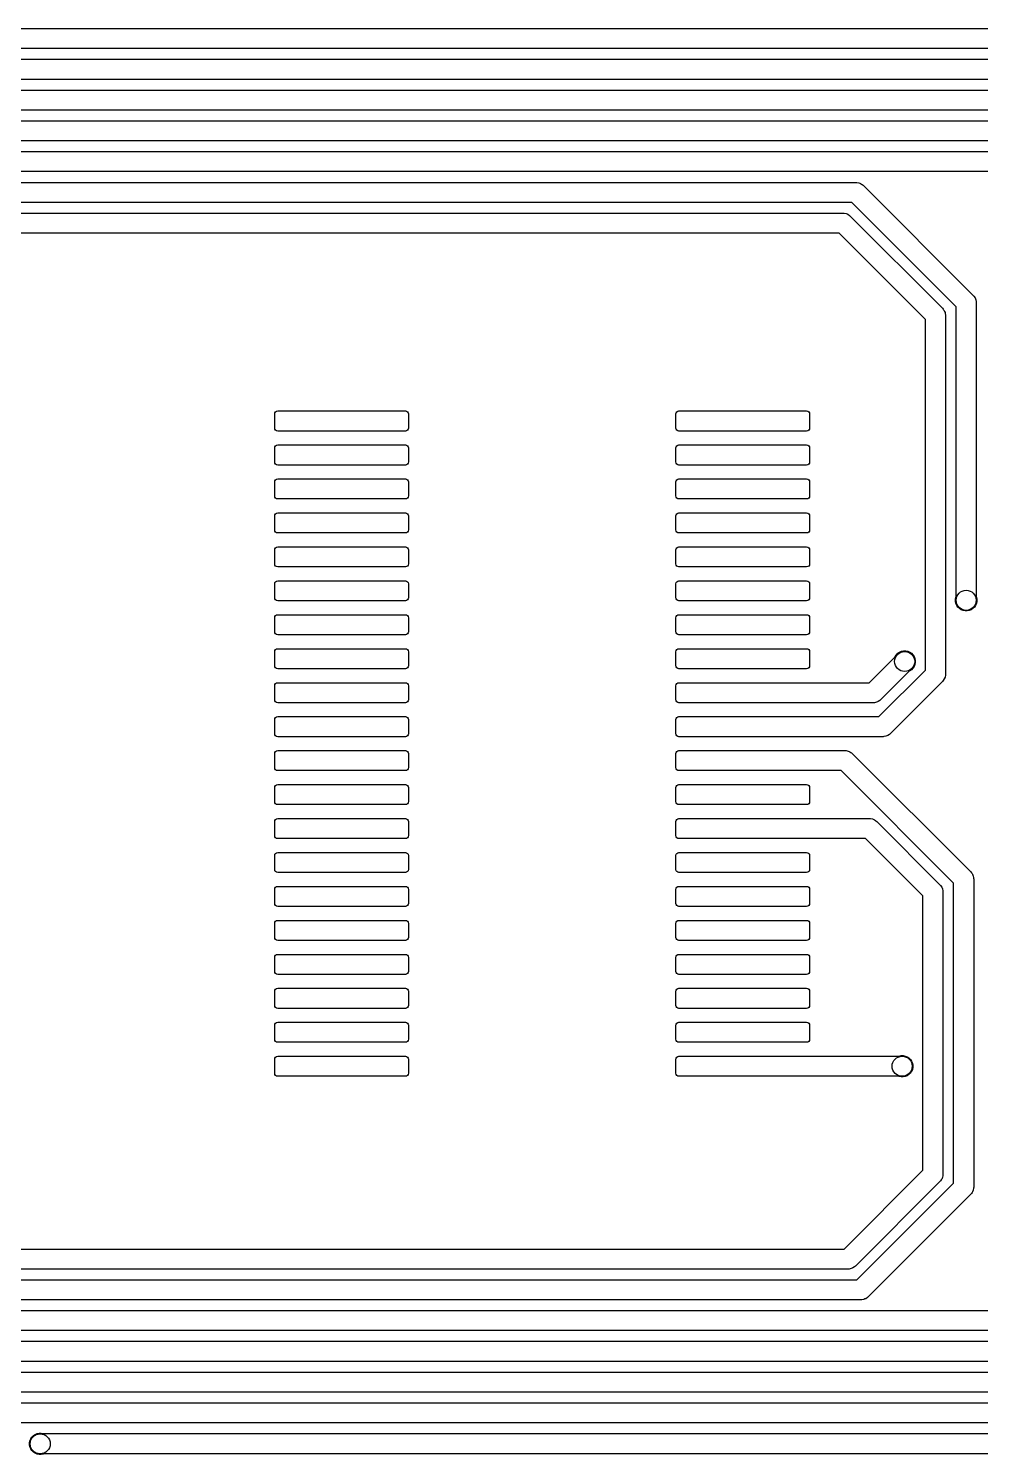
# Model space of a CAD drawing. Extents: x 40 to 257, y -149 to -40.
# Drawn here: x 126.2 to 197.4, y -146.6 to -39.9 of the extents above; entities that cross this region are included whole.
import ezdxf

# ---------------------------------------------------------------- set-up
doc = ezdxf.new("R2010")
doc.units = 0
doc.layers.add('BLACK', color=7, linetype='CONTINUOUS')

msp = doc.modelspace()

# ---------------------------------------------------------------- linework, layer by layer
at = {"layer": 'BLACK', "linetype": 'CONTINUOUS'}
for p, q in [((57.589296, -39.934), (218.410226, -39.934)), ((218.410226, -41.434), (57.899956, -41.434)), ((58.542402, -42.235), (218.195226, -42.235)), ((218.195226, -43.735), (58.853062, -43.735)), ((122.77, -44.536), (218.580226, -44.536)), ((60.448611, -46.837), (218.540226, -46.837)), ((218.580226, -46.036), (122.77, -46.036)), ((218.540226, -48.337), (60.759271, -48.337)), ((61.401716, -49.138), (218.708226, -49.138)), ((218.708226, -50.638), (61.712376, -50.638)), ((62.354821, -51.439), (188.10518, -51.439)), ((188.10518, -51.439), (188.178693, -51.442611)), ((188.178693, -51.442611), (188.322893, -51.471294)), ((188.322893, -51.471294), (188.402463, -51.504253)), ((188.402463, -51.504253), (188.458728, -51.527559)), ((188.458728, -51.527559), (188.523131, -51.570592)), ((188.523131, -51.570592), (188.580975, -51.609242)), ((188.580975, -51.609242), (188.63551, -51.65867)), ((188.63551, -51.65867), (196.88133, -59.904491)), ((187.79452, -52.939), (62.665481, -52.939)), ((195.601, -60.74548), (187.79452, -52.939)), ((63.307926, -53.74), (187.152074, -53.74)), ((187.152074, -53.74), (187.225587, -53.743611)), ((187.225587, -53.743611), (187.369787, -53.772294)), ((187.369787, -53.772294), (187.449357, -53.805253)), ((187.449357, -53.805253), (187.505622, -53.828559)), ((187.505622, -53.828559), (187.627869, -53.910242)), ((187.627869, -53.910242), (187.682404, -53.95967)), ((187.682404, -53.95967), (194.58033, -60.857596)), ((186.841414, -55.24), (63.618586, -55.24)), ((193.3, -61.698586), (186.841414, -55.24)), ((195.601, -82.427811), (195.601, -60.74548)), ((196.88133, -59.904491), (196.930758, -59.959026)), ((196.930758, -59.959026), (197.012441, -60.081273)), ((197.012441, -60.081273), (197.068705, -60.217107)), ((197.068705, -60.217107), (197.097389, -60.361308)), ((197.097389, -60.361308), (197.101, -60.434821)), ((197.101, -60.434821), (197.101, -82.43264)), ((193.3, -87.91934), (193.3, -61.698586)), ((194.58033, -60.857596), (194.629759, -60.912131)), ((194.629759, -60.912131), (194.665185, -60.965151)), ((194.665185, -60.965151), (194.711441, -61.034378)), ((194.711441, -61.034378), (194.734746, -61.090643)), ((194.734746, -61.090643), (194.767706, -61.170213)), ((194.767706, -61.170213), (194.789355, -61.279051)), ((194.789355, -61.279051), (194.796389, -61.314413)), ((194.796389, -61.314413), (194.8, -61.387926)), ((194.8, -61.387926), (194.8, -88.23)), ((144.64, -68.765), (144.657127, -68.678896)), ((144.64, -69.815), (144.64, -68.765)), ((144.657127, -68.678896), (144.705901, -68.605901)), ((144.705901, -68.605901), (144.778896, -68.557127)), ((144.778896, -68.557127), (144.865, -68.54)), ((144.865, -68.54), (154.415, -68.54)), ((154.415, -68.54), (154.501104, -68.557127)), ((154.501104, -68.557127), (154.574099, -68.605901)), ((154.574099, -68.605901), (154.622873, -68.678896)), ((154.622873, -68.678896), (154.64, -68.765)), ((154.64, -68.765), (154.64, -69.815)), ((174.64, -68.765), (174.657127, -68.678896)), ((174.64, -69.815), (174.64, -68.765)), ((174.657127, -68.678896), (174.705901, -68.605901)), ((174.705901, -68.605901), (174.778896, -68.557127)), ((174.778896, -68.557127), (174.865, -68.54)), ((174.865, -68.54), (184.415, -68.54)), ((184.415, -68.54), (184.501104, -68.557127)), ((184.501104, -68.557127), (184.574099, -68.605901)), ((184.574099, -68.605901), (184.622873, -68.678896)), ((184.622873, -68.678896), (184.64, -68.765)), ((184.64, -68.765), (184.64, -69.815)), ((144.657127, -69.901104), (144.64, -69.815)), ((144.705901, -69.974099), (144.657127, -69.901104)), ((144.778896, -70.022873), (144.705901, -69.974099)), ((144.865, -70.04), (144.778896, -70.022873)), ((154.415, -70.04), (144.865, -70.04)), ((154.501104, -70.022873), (154.415, -70.04)), ((154.574099, -69.974099), (154.501104, -70.022873)), ((154.622873, -69.901104), (154.574099, -69.974099)), ((154.64, -69.815), (154.622873, -69.901104)), ((174.657127, -69.901104), (174.64, -69.815)), ((174.705901, -69.974099), (174.657127, -69.901104)), ((174.778896, -70.022873), (174.705901, -69.974099)), ((174.865, -70.04), (174.778896, -70.022873)), ((184.415, -70.04), (174.865, -70.04)), ((184.501104, -70.022873), (184.415, -70.04)), ((184.574099, -69.974099), (184.501104, -70.022873)), ((184.622873, -69.901104), (184.574099, -69.974099)), ((184.64, -69.815), (184.622873, -69.901104)), ((144.64, -71.305), (144.657127, -71.218896)), ((144.64, -72.355), (144.64, -71.305)), ((144.657127, -71.218896), (144.705901, -71.145901)), ((144.705901, -71.145901), (144.778896, -71.097127)), ((144.778896, -71.097127), (144.865, -71.08)), ((144.865, -71.08), (154.415, -71.08)), ((154.415, -71.08), (154.501104, -71.097127)), ((154.501104, -71.097127), (154.574099, -71.145901)), ((154.574099, -71.145901), (154.622873, -71.218896)), ((154.622873, -71.218896), (154.64, -71.305)), ((154.64, -71.305), (154.64, -72.355)), ((174.64, -71.305), (174.657127, -71.218896)), ((174.64, -72.355), (174.64, -71.305)), ((174.657127, -71.218896), (174.705901, -71.145901)), ((174.705901, -71.145901), (174.778896, -71.097127)), ((174.778896, -71.097127), (174.865, -71.08)), ((174.865, -71.08), (184.415, -71.08)), ((184.415, -71.08), (184.501104, -71.097127)), ((184.501104, -71.097127), (184.574099, -71.145901)), ((184.574099, -71.145901), (184.622873, -71.218896)), ((184.622873, -71.218896), (184.64, -71.305)), ((184.64, -71.305), (184.64, -72.355)), ((144.657127, -72.441104), (144.64, -72.355)), ((144.705901, -72.514099), (144.657127, -72.441104)), ((144.778896, -72.562873), (144.705901, -72.514099)), ((154.574099, -72.514099), (154.501104, -72.562873)), ((154.622873, -72.441104), (154.574099, -72.514099)), ((154.64, -72.355), (154.622873, -72.441104)), ((174.657127, -72.441104), (174.64, -72.355)), ((174.705901, -72.514099), (174.657127, -72.441104)), ((174.778896, -72.562873), (174.705901, -72.514099)), ((184.574099, -72.514099), (184.501104, -72.562873)), ((184.622873, -72.441104), (184.574099, -72.514099)), ((184.64, -72.355), (184.622873, -72.441104)), ((144.865, -72.58), (144.778896, -72.562873)), ((154.415, -72.58), (144.865, -72.58)), ((154.501104, -72.562873), (154.415, -72.58)), ((174.865, -72.58), (174.778896, -72.562873)), ((184.415, -72.58), (174.865, -72.58)), ((184.501104, -72.562873), (184.415, -72.58)), ((144.64, -73.845), (144.657127, -73.758896)), ((144.64, -74.895), (144.64, -73.845)), ((144.657127, -73.758896), (144.705901, -73.685901)), ((144.705901, -73.685901), (144.778896, -73.637127)), ((144.778896, -73.637127), (144.865, -73.62)), ((144.865, -73.62), (154.415, -73.62)), ((154.415, -73.62), (154.501104, -73.637127)), ((154.501104, -73.637127), (154.574099, -73.685901)), ((154.574099, -73.685901), (154.622873, -73.758896)), ((154.622873, -73.758896), (154.64, -73.845)), ((154.64, -73.845), (154.64, -74.895)), ((174.64, -73.845), (174.657127, -73.758896)), ((174.64, -74.895), (174.64, -73.845)), ((174.657127, -73.758896), (174.705901, -73.685901)), ((174.705901, -73.685901), (174.778896, -73.637127)), ((174.778896, -73.637127), (174.865, -73.62)), ((174.865, -73.62), (184.415, -73.62)), ((184.415, -73.62), (184.501104, -73.637127)), ((184.501104, -73.637127), (184.574099, -73.685901)), ((184.574099, -73.685901), (184.622873, -73.758896)), ((184.622873, -73.758896), (184.64, -73.845)), ((184.64, -73.845), (184.64, -74.895)), ((144.657127, -74.981104), (144.64, -74.895)), ((144.705901, -75.054099), (144.657127, -74.981104)), ((144.778896, -75.102873), (144.705901, -75.054099)), ((144.865, -75.12), (144.778896, -75.102873)), ((154.415, -75.12), (144.865, -75.12)), ((154.501104, -75.102873), (154.415, -75.12)), ((154.574099, -75.054099), (154.501104, -75.102873)), ((154.622873, -74.981104), (154.574099, -75.054099)), ((154.64, -74.895), (154.622873, -74.981104)), ((174.657127, -74.981104), (174.64, -74.895)), ((174.705901, -75.054099), (174.657127, -74.981104)), ((174.778896, -75.102873), (174.705901, -75.054099)), ((174.865, -75.12), (174.778896, -75.102873)), ((184.415, -75.12), (174.865, -75.12)), ((184.501104, -75.102873), (184.415, -75.12)), ((184.574099, -75.054099), (184.501104, -75.102873)), ((184.622873, -74.981104), (184.574099, -75.054099)), ((184.64, -74.895), (184.622873, -74.981104)), ((144.64, -76.385), (144.657127, -76.298896)), ((144.64, -77.435), (144.64, -76.385)), ((144.657127, -76.298896), (144.705901, -76.225901)), ((144.705901, -76.225901), (144.778896, -76.177127)), ((144.778896, -76.177127), (144.865, -76.16)), ((144.865, -76.16), (154.415, -76.16)), ((154.415, -76.16), (154.501104, -76.177127)), ((154.501104, -76.177127), (154.574099, -76.225901)), ((154.574099, -76.225901), (154.622873, -76.298896)), ((154.622873, -76.298896), (154.64, -76.385)), ((154.64, -76.385), (154.64, -77.435)), ((174.64, -76.385), (174.657127, -76.298896)), ((174.64, -77.435), (174.64, -76.385)), ((174.657127, -76.298896), (174.705901, -76.225901)), ((174.705901, -76.225901), (174.778896, -76.177127)), ((174.778896, -76.177127), (174.865, -76.16)), ((174.865, -76.16), (184.415, -76.16)), ((184.415, -76.16), (184.501104, -76.177127)), ((184.501104, -76.177127), (184.574099, -76.225901)), ((184.574099, -76.225901), (184.622873, -76.298896)), ((184.622873, -76.298896), (184.64, -76.385)), ((184.64, -76.385), (184.64, -77.435)), ((144.657127, -77.521104), (144.64, -77.435)), ((144.705901, -77.594099), (144.657127, -77.521104)), ((144.778896, -77.642873), (144.705901, -77.594099)), ((144.865, -77.66), (144.778896, -77.642873)), ((154.415, -77.66), (144.865, -77.66)), ((154.501104, -77.642873), (154.415, -77.66)), ((154.574099, -77.594099), (154.501104, -77.642873)), ((154.622873, -77.521104), (154.574099, -77.594099)), ((154.64, -77.435), (154.622873, -77.521104)), ((174.657127, -77.521104), (174.64, -77.435)), ((174.705901, -77.594099), (174.657127, -77.521104)), ((174.778896, -77.642873), (174.705901, -77.594099)), ((174.865, -77.66), (174.778896, -77.642873)), ((184.415, -77.66), (174.865, -77.66)), ((184.501104, -77.642873), (184.415, -77.66)), ((184.574099, -77.594099), (184.501104, -77.642873)), ((184.622873, -77.521104), (184.574099, -77.594099)), ((184.64, -77.435), (184.622873, -77.521104)), ((144.64, -78.925), (144.657127, -78.838896)), ((144.657127, -78.838896), (144.705901, -78.765901)), ((144.705901, -78.765901), (144.778896, -78.717127)), ((144.778896, -78.717127), (144.865, -78.7)), ((144.865, -78.7), (154.415, -78.7)), ((154.415, -78.7), (154.501104, -78.717127)), ((154.501104, -78.717127), (154.574099, -78.765901)), ((154.574099, -78.765901), (154.622873, -78.838896)), ((154.622873, -78.838896), (154.64, -78.925)), ((174.64, -78.925), (174.657127, -78.838896)), ((174.657127, -78.838896), (174.705901, -78.765901)), ((174.705901, -78.765901), (174.778896, -78.717127)), ((174.778896, -78.717127), (174.865, -78.7)), ((174.865, -78.7), (184.415, -78.7)), ((184.415, -78.7), (184.501104, -78.717127)), ((184.501104, -78.717127), (184.574099, -78.765901)), ((184.574099, -78.765901), (184.622873, -78.838896)), ((184.622873, -78.838896), (184.64, -78.925)), ((144.64, -79.975), (144.64, -78.925)), ((144.657127, -80.061104), (144.64, -79.975)), ((154.64, -79.975), (154.622873, -80.061104)), ((154.64, -78.925), (154.64, -79.975)), ((174.64, -79.975), (174.64, -78.925)), ((174.657127, -80.061104), (174.64, -79.975)), ((184.64, -79.975), (184.622873, -80.061104)), ((184.64, -78.925), (184.64, -79.975)), ((144.705901, -80.134099), (144.657127, -80.061104)), ((144.778896, -80.182873), (144.705901, -80.134099)), ((144.865, -80.2), (144.778896, -80.182873)), ((154.415, -80.2), (144.865, -80.2)), ((154.501104, -80.182873), (154.415, -80.2)), ((154.574099, -80.134099), (154.501104, -80.182873)), ((154.622873, -80.061104), (154.574099, -80.134099)), ((174.705901, -80.134099), (174.657127, -80.061104)), ((174.778896, -80.182873), (174.705901, -80.134099)), ((174.865, -80.2), (174.778896, -80.182873)), ((184.415, -80.2), (174.865, -80.2)), ((184.501104, -80.182873), (184.415, -80.2)), ((184.574099, -80.134099), (184.501104, -80.182873)), ((184.622873, -80.061104), (184.574099, -80.134099)), ((144.64, -81.465), (144.657127, -81.378896)), ((144.64, -82.515), (144.64, -81.465)), ((144.657127, -81.378896), (144.705901, -81.305901)), ((144.705901, -81.305901), (144.778896, -81.257127)), ((144.778896, -81.257127), (144.865, -81.24)), ((144.865, -81.24), (154.415, -81.24)), ((154.415, -81.24), (154.501104, -81.257127)), ((154.501104, -81.257127), (154.574099, -81.305901)), ((154.574099, -81.305901), (154.622873, -81.378896)), ((154.622873, -81.378896), (154.64, -81.465)), ((154.64, -81.465), (154.64, -82.515)), ((174.64, -81.465), (174.657127, -81.378896)), ((174.64, -82.515), (174.64, -81.465)), ((174.657127, -81.378896), (174.705901, -81.305901)), ((174.705901, -81.305901), (174.778896, -81.257127)), ((174.778896, -81.257127), (174.865, -81.24)), ((174.865, -81.24), (184.415, -81.24)), ((184.415, -81.24), (184.501104, -81.257127)), ((184.501104, -81.257127), (184.574099, -81.305901)), ((184.574099, -81.305901), (184.622873, -81.378896)), ((184.622873, -81.378896), (184.64, -81.465)), ((184.64, -81.465), (184.64, -82.515)), ((144.657127, -82.601104), (144.64, -82.515)), ((144.705901, -82.674099), (144.657127, -82.601104)), ((144.778896, -82.722873), (144.705901, -82.674099)), ((144.865, -82.74), (144.778896, -82.722873)), ((154.415, -82.74), (144.865, -82.74)), ((154.501104, -82.722873), (154.415, -82.74)), ((154.574099, -82.674099), (154.501104, -82.722873)), ((154.622873, -82.601104), (154.574099, -82.674099)), ((154.64, -82.515), (154.622873, -82.601104)), ((174.657127, -82.601104), (174.64, -82.515)), ((174.705901, -82.674099), (174.657127, -82.601104)), ((174.778896, -82.722873), (174.705901, -82.674099)), ((174.865, -82.74), (174.778896, -82.722873)), ((184.415, -82.74), (174.865, -82.74)), ((184.501104, -82.722873), (184.415, -82.74)), ((184.574099, -82.674099), (184.501104, -82.722873)), ((184.622873, -82.601104), (184.574099, -82.674099)), ((184.64, -82.515), (184.622873, -82.601104)), ((195.553852, -82.621586), (195.584448, -82.467772)), ((195.553852, -82.778414), (195.553852, -82.621586)), ((195.584448, -82.932228), (195.553852, -82.778414)), ((195.584448, -82.467772), (195.601, -82.427811)), ((195.644463, -83.077117), (195.584448, -82.932228)), ((195.731592, -83.207515), (195.644463, -83.077117)), ((197.055537, -83.077117), (196.968408, -83.207515)), ((197.115552, -82.932228), (197.055537, -83.077117)), ((197.101, -82.43264), (197.115552, -82.467772)), ((197.115552, -82.467772), (197.146148, -82.621586)), ((197.146148, -82.778414), (197.115552, -82.932228)), ((197.146148, -82.621586), (197.146148, -82.778414)), ((144.64, -84.005), (144.657127, -83.918896)), ((144.64, -85.055), (144.64, -84.005)), ((144.657127, -83.918896), (144.705901, -83.845901)), ((144.705901, -83.845901), (144.778896, -83.797127)), ((144.778896, -83.797127), (144.865, -83.78)), ((144.865, -83.78), (154.415, -83.78)), ((154.415, -83.78), (154.501104, -83.797127)), ((154.501104, -83.797127), (154.574099, -83.845901)), ((154.574099, -83.845901), (154.622873, -83.918896)), ((154.622873, -83.918896), (154.64, -84.005)), ((154.64, -84.005), (154.64, -85.055)), ((174.64, -84.005), (174.657127, -83.918896)), ((174.64, -85.055), (174.64, -84.005)), ((174.657127, -83.918896), (174.705901, -83.845901)), ((174.705901, -83.845901), (174.778896, -83.797127)), ((174.778896, -83.797127), (174.865, -83.78)), ((174.865, -83.78), (184.415, -83.78)), ((184.415, -83.78), (184.501104, -83.797127)), ((184.501104, -83.797127), (184.574099, -83.845901)), ((184.574099, -83.845901), (184.622873, -83.918896)), ((184.622873, -83.918896), (184.64, -84.005)), ((184.64, -84.005), (184.64, -85.055)), ((195.842485, -83.318408), (195.731592, -83.207515)), ((195.972883, -83.405537), (195.842485, -83.318408)), ((196.117772, -83.465552), (195.972883, -83.405537)), ((196.271586, -83.496148), (196.117772, -83.465552)), ((196.428414, -83.496148), (196.271586, -83.496148)), ((196.582228, -83.465552), (196.428414, -83.496148)), ((196.727117, -83.405537), (196.582228, -83.465552)), ((196.857515, -83.318408), (196.727117, -83.405537)), ((196.968408, -83.207515), (196.857515, -83.318408)), ((144.657127, -85.141104), (144.64, -85.055)), ((144.705901, -85.214099), (144.657127, -85.141104)), ((144.778896, -85.262873), (144.705901, -85.214099)), ((144.865, -85.28), (144.778896, -85.262873)), ((154.415, -85.28), (144.865, -85.28)), ((154.501104, -85.262873), (154.415, -85.28)), ((154.574099, -85.214099), (154.501104, -85.262873)), ((154.622873, -85.141104), (154.574099, -85.214099)), ((154.64, -85.055), (154.622873, -85.141104)), ((174.657127, -85.141104), (174.64, -85.055)), ((174.705901, -85.214099), (174.657127, -85.141104)), ((174.778896, -85.262873), (174.705901, -85.214099)), ((174.865, -85.28), (174.778896, -85.262873)), ((184.415, -85.28), (174.865, -85.28)), ((184.501104, -85.262873), (184.415, -85.28)), ((184.574099, -85.214099), (184.501104, -85.262873)), ((184.622873, -85.141104), (184.574099, -85.214099)), ((184.64, -85.055), (184.622873, -85.141104)), ((144.657127, -86.458896), (144.705901, -86.385901)), ((144.705901, -86.385901), (144.778896, -86.337127)), ((144.778896, -86.337127), (144.865, -86.32)), ((144.865, -86.32), (154.415, -86.32)), ((154.415, -86.32), (154.501104, -86.337127)), ((154.501104, -86.337127), (154.574099, -86.385901)), ((154.574099, -86.385901), (154.622873, -86.458896)), ((174.657127, -86.458896), (174.705901, -86.385901)), ((174.705901, -86.385901), (174.778896, -86.337127)), ((174.778896, -86.337127), (174.865, -86.32)), ((174.865, -86.32), (184.415, -86.32)), ((184.415, -86.32), (184.501104, -86.337127)), ((184.501104, -86.337127), (184.574099, -86.385901)), ((184.574099, -86.385901), (184.622873, -86.458896)), ((144.64, -86.545), (144.657127, -86.458896)), ((144.64, -87.595), (144.64, -86.545)), ((154.622873, -86.458896), (154.64, -86.545)), ((154.64, -86.545), (154.64, -87.595)), ((174.64, -86.545), (174.657127, -86.458896)), ((174.64, -87.595), (174.64, -86.545)), ((184.622873, -86.458896), (184.64, -86.545)), ((184.64, -86.545), (184.64, -87.595)), ((189.105234, -88.86), (191.02791, -86.937323)), ((191.02791, -86.937323), (191.043463, -86.899777)), ((191.043463, -86.899777), (191.130592, -86.769379)), ((191.130592, -86.769379), (191.241485, -86.658486)), ((191.241485, -86.658486), (191.371883, -86.571357)), ((191.371883, -86.571357), (191.516772, -86.511342)), ((191.516772, -86.511342), (191.670586, -86.480746)), ((191.670586, -86.480746), (191.827414, -86.480746)), ((191.827414, -86.480746), (191.981228, -86.511342)), ((191.981228, -86.511342), (192.126117, -86.571357)), ((192.126117, -86.571357), (192.256515, -86.658486)), ((192.256515, -86.658486), (192.367408, -86.769379)), ((192.367408, -86.769379), (192.454537, -86.899777)), ((192.454537, -86.899777), (192.514552, -87.044666)), ((192.514552, -87.044666), (192.545148, -87.19848)), ((192.545148, -87.355308), (192.514552, -87.509122)), ((192.545148, -87.19848), (192.545148, -87.355308)), ((144.657127, -87.681104), (144.64, -87.595)), ((144.705901, -87.754099), (144.657127, -87.681104)), ((144.778896, -87.802873), (144.705901, -87.754099)), ((144.865, -87.82), (144.778896, -87.802873)), ((154.415, -87.82), (144.865, -87.82)), ((154.501104, -87.802873), (154.415, -87.82)), ((154.574099, -87.754099), (154.501104, -87.802873)), ((154.622873, -87.681104), (154.574099, -87.754099)), ((154.64, -87.595), (154.622873, -87.681104)), ((174.657127, -87.681104), (174.64, -87.595)), ((174.705901, -87.754099), (174.657127, -87.681104)), ((174.778896, -87.802873), (174.705901, -87.754099)), ((174.865, -87.82), (174.778896, -87.802873)), ((184.415, -87.82), (174.865, -87.82)), ((184.501104, -87.802873), (184.415, -87.82)), ((184.574099, -87.754099), (184.501104, -87.802873)), ((184.622873, -87.681104), (184.574099, -87.754099)), ((184.64, -87.595), (184.622873, -87.681104)), ((189.81934, -91.4), (193.3, -87.91934)), ((192.08857, -87.997983), (189.946224, -90.14033)), ((192.126117, -87.982431), (192.08857, -87.997983)), ((192.256515, -87.895302), (192.126117, -87.982431)), ((192.367408, -87.784409), (192.256515, -87.895302)), ((192.454537, -87.654011), (192.367408, -87.784409)), ((192.514552, -87.509122), (192.454537, -87.654011)), ((194.767705, -88.447714), (194.711441, -88.583548)), ((194.796389, -88.303513), (194.767705, -88.447714)), ((194.8, -88.23), (194.796389, -88.303513)), ((144.64, -89.085), (144.657127, -88.998896)), ((144.64, -90.135), (144.64, -89.085)), ((144.657127, -88.998896), (144.705901, -88.925901)), ((144.705901, -88.925901), (144.778896, -88.877127)), ((144.778896, -88.877127), (144.865, -88.86)), ((144.865, -88.86), (154.415, -88.86)), ((154.415, -88.86), (154.501104, -88.877127)), ((154.501104, -88.877127), (154.574099, -88.925901)), ((154.574099, -88.925901), (154.622873, -88.998896)), ((154.622873, -88.998896), (154.64, -89.085)), ((154.64, -89.085), (154.64, -90.135)), ((174.64, -89.085), (174.657127, -88.998896)), ((174.64, -90.135), (174.64, -89.085)), ((174.657127, -88.998896), (174.705901, -88.925901)), ((174.705901, -88.925901), (174.778896, -88.877127)), ((174.778896, -88.877127), (174.865, -88.86)), ((174.865, -88.86), (184.415, -88.86)), ((184.415, -88.86), (189.105234, -88.86)), ((194.58033, -88.76033), (190.66033, -92.68033)), ((194.629758, -88.705795), (194.58033, -88.76033)), ((194.711441, -88.583548), (194.629758, -88.705795)), ((144.657127, -90.221104), (144.64, -90.135)), ((144.705901, -90.294099), (144.657127, -90.221104)), ((144.778896, -90.342873), (144.705901, -90.294099)), ((144.865, -90.36), (144.778896, -90.342873)), ((154.415, -90.36), (144.865, -90.36)), ((154.501104, -90.342873), (154.415, -90.36)), ((154.574099, -90.294099), (154.501104, -90.342873)), ((154.622873, -90.221104), (154.574099, -90.294099)), ((154.64, -90.135), (154.622873, -90.221104)), ((174.657127, -90.221104), (174.64, -90.135)), ((174.705901, -90.294099), (174.657127, -90.221104)), ((174.778896, -90.342873), (174.705901, -90.294099)), ((174.865, -90.36), (174.778896, -90.342873)), ((179.64, -90.36), (174.865, -90.36)), ((189.415894, -90.36), (179.64, -90.36)), ((189.489407, -90.356389), (189.415894, -90.36)), ((189.633607, -90.327706), (189.489407, -90.356389)), ((189.71474, -90.294099), (189.633607, -90.327706)), ((189.769442, -90.271441), (189.71474, -90.294099)), ((189.891689, -90.189758), (189.769442, -90.271441)), ((189.946224, -90.14033), (189.891689, -90.189758)), ((144.64, -91.625), (144.657127, -91.538896)), ((144.64, -92.675), (144.64, -91.625)), ((144.657127, -91.538896), (144.705901, -91.465901)), ((144.705901, -91.465901), (144.778896, -91.417127)), ((144.778896, -91.417127), (144.865, -91.4)), ((144.865, -91.4), (154.415, -91.4)), ((154.415, -91.4), (154.501104, -91.417127)), ((154.501104, -91.417127), (154.574099, -91.465901)), ((154.574099, -91.465901), (154.622873, -91.538896)), ((154.622873, -91.538896), (154.64, -91.625)), ((154.64, -91.625), (154.64, -92.675)), ((174.64, -91.625), (174.657127, -91.538896)), ((174.64, -92.675), (174.64, -91.625)), ((174.657127, -91.538896), (174.705901, -91.465901)), ((174.705901, -91.465901), (174.778896, -91.417127)), ((174.778896, -91.417127), (174.865, -91.4)), ((174.865, -91.4), (184.415, -91.4)), ((184.415, -91.4), (189.81934, -91.4)), ((144.657127, -92.761104), (144.64, -92.675)), ((144.705901, -92.834099), (144.657127, -92.761104)), ((154.622873, -92.761104), (154.574099, -92.834099)), ((154.64, -92.675), (154.622873, -92.761104)), ((174.657127, -92.761104), (174.64, -92.675)), ((174.705901, -92.834099), (174.657127, -92.761104)), ((190.605795, -92.729758), (190.483548, -92.811441)), ((190.66033, -92.68033), (190.605795, -92.729758)), ((144.778896, -92.882873), (144.705901, -92.834099)), ((144.865, -92.9), (144.778896, -92.882873)), ((154.415, -92.9), (144.865, -92.9)), ((154.501104, -92.882873), (154.415, -92.9)), ((154.574099, -92.834099), (154.501104, -92.882873)), ((174.778896, -92.882873), (174.705901, -92.834099)), ((174.865, -92.9), (174.778896, -92.882873)), ((179.64, -92.9), (174.865, -92.9)), ((190.13, -92.9), (179.64, -92.9)), ((190.203513, -92.896389), (190.13, -92.9)), ((190.347713, -92.867706), (190.203513, -92.896389)), ((190.428846, -92.834099), (190.347713, -92.867706)), ((190.483548, -92.811441), (190.428846, -92.834099)), ((144.64, -94.165), (144.657127, -94.078896)), ((144.64, -95.215), (144.64, -94.165)), ((144.657127, -94.078896), (144.705901, -94.005901)), ((144.705901, -94.005901), (144.778896, -93.957127)), ((144.778896, -93.957127), (144.865, -93.94)), ((144.865, -93.94), (154.415, -93.94)), ((154.415, -93.94), (154.501104, -93.957127)), ((154.501104, -93.957127), (154.574099, -94.005901)), ((154.574099, -94.005901), (154.622873, -94.078896)), ((154.622873, -94.078896), (154.64, -94.165)), ((154.64, -94.165), (154.64, -95.215)), ((174.64, -94.165), (174.657127, -94.078896)), ((174.64, -95.215), (174.64, -94.165)), ((174.657127, -94.078896), (174.705901, -94.005901)), ((174.705901, -94.005901), (174.778896, -93.957127)), ((174.778896, -93.957127), (174.865, -93.94)), ((174.865, -93.94), (184.415, -93.94)), ((184.415, -93.94), (187.304106, -93.94)), ((187.304106, -93.94), (187.377619, -93.943611)), ((187.377619, -93.943611), (187.521819, -93.972294)), ((187.521819, -93.972294), (187.601389, -94.005253)), ((187.601389, -94.005253), (187.657654, -94.028559)), ((187.657654, -94.028559), (187.722057, -94.071592)), ((187.722057, -94.071592), (187.779901, -94.110242)), ((187.779901, -94.110242), (187.834436, -94.15967)), ((187.834436, -94.15967), (196.69133, -103.016564)), ((144.657127, -95.301104), (144.64, -95.215)), ((144.705901, -95.374099), (144.657127, -95.301104)), ((144.778896, -95.422873), (144.705901, -95.374099)), ((144.865, -95.44), (144.778896, -95.422873)), ((154.415, -95.44), (144.865, -95.44)), ((154.501104, -95.422873), (154.415, -95.44)), ((154.574099, -95.374099), (154.501104, -95.422873)), ((154.622873, -95.301104), (154.574099, -95.374099)), ((154.64, -95.215), (154.622873, -95.301104)), ((174.657127, -95.301104), (174.64, -95.215)), ((174.705901, -95.374099), (174.657127, -95.301104)), ((174.778896, -95.422873), (174.705901, -95.374099)), ((174.865, -95.44), (174.778896, -95.422873)), ((179.64, -95.44), (174.865, -95.44)), ((186.993446, -95.44), (179.64, -95.44)), ((195.411, -103.857554), (186.993446, -95.44)), ((144.64, -96.705), (144.657127, -96.618896)), ((144.64, -97.755), (144.64, -96.705)), ((144.657127, -96.618896), (144.705901, -96.545901)), ((144.705901, -96.545901), (144.778896, -96.497127)), ((144.778896, -96.497127), (144.865, -96.48)), ((144.865, -96.48), (154.415, -96.48)), ((154.415, -96.48), (154.501104, -96.497127)), ((154.501104, -96.497127), (154.574099, -96.545901)), ((154.574099, -96.545901), (154.622873, -96.618896)), ((154.622873, -96.618896), (154.64, -96.705)), ((154.64, -96.705), (154.64, -97.755)), ((174.64, -96.705), (174.657127, -96.618896)), ((174.64, -97.755), (174.64, -96.705)), ((174.657127, -96.618896), (174.705901, -96.545901)), ((174.705901, -96.545901), (174.778896, -96.497127)), ((174.778896, -96.497127), (174.865, -96.48)), ((174.865, -96.48), (184.415, -96.48)), ((184.415, -96.48), (184.501104, -96.497127)), ((184.501104, -96.497127), (184.574099, -96.545901)), ((184.574099, -96.545901), (184.622873, -96.618896)), ((184.622873, -96.618896), (184.64, -96.705)), ((184.64, -96.705), (184.64, -97.755)), ((144.657127, -97.841104), (144.64, -97.755)), ((144.705901, -97.914099), (144.657127, -97.841104)), ((144.778896, -97.962873), (144.705901, -97.914099)), ((144.865, -97.98), (144.778896, -97.962873)), ((154.415, -97.98), (144.865, -97.98)), ((154.501104, -97.962873), (154.415, -97.98)), ((154.574099, -97.914099), (154.501104, -97.962873)), ((154.622873, -97.841104), (154.574099, -97.914099)), ((154.64, -97.755), (154.622873, -97.841104)), ((174.657127, -97.841104), (174.64, -97.755)), ((174.705901, -97.914099), (174.657127, -97.841104)), ((174.778896, -97.962873), (174.705901, -97.914099)), ((174.865, -97.98), (174.778896, -97.962873)), ((184.415, -97.98), (174.865, -97.98)), ((184.501104, -97.962873), (184.415, -97.98)), ((184.574099, -97.914099), (184.501104, -97.962873)), ((184.622873, -97.841104), (184.574099, -97.914099)), ((184.64, -97.755), (184.622873, -97.841104)), ((144.64, -99.245), (144.657127, -99.158896)), ((144.657127, -99.158896), (144.705901, -99.085901)), ((144.705901, -99.085901), (144.778896, -99.037127)), ((144.778896, -99.037127), (144.865, -99.02)), ((144.865, -99.02), (154.415, -99.02)), ((154.415, -99.02), (154.501104, -99.037127)), ((154.501104, -99.037127), (154.574099, -99.085901)), ((154.574099, -99.085901), (154.622873, -99.158896)), ((154.622873, -99.158896), (154.64, -99.245)), ((174.64, -99.245), (174.657127, -99.158896)), ((174.657127, -99.158896), (174.705901, -99.085901)), ((174.705901, -99.085901), (174.778896, -99.037127)), ((174.778896, -99.037127), (174.865, -99.02)), ((174.865, -99.02), (184.415, -99.02)), ((184.415, -99.02), (189.13, -99.02)), ((189.13, -99.02), (189.203513, -99.023611)), ((189.203513, -99.023611), (189.347713, -99.052294)), ((189.347713, -99.052294), (189.394287, -99.071586)), ((189.394287, -99.071586), (189.483548, -99.108559)), ((189.483548, -99.108559), (189.558882, -99.158896)), ((189.558882, -99.158896), (189.605795, -99.190242)), ((144.64, -100.295), (144.64, -99.245)), ((154.64, -99.245), (154.64, -100.295)), ((174.64, -100.295), (174.64, -99.245)), ((189.605795, -99.190242), (189.66033, -99.23967)), ((189.66033, -99.23967), (194.39033, -103.96967)), ((144.657127, -100.381104), (144.64, -100.295)), ((144.705901, -100.454099), (144.657127, -100.381104)), ((144.778896, -100.502873), (144.705901, -100.454099)), ((144.865, -100.52), (144.778896, -100.502873)), ((154.415, -100.52), (144.865, -100.52)), ((154.501104, -100.502873), (154.415, -100.52)), ((154.574099, -100.454099), (154.501104, -100.502873)), ((154.622873, -100.381104), (154.574099, -100.454099)), ((154.64, -100.295), (154.622873, -100.381104)), ((174.657127, -100.381104), (174.64, -100.295)), ((174.705901, -100.454099), (174.657127, -100.381104)), ((174.778896, -100.502873), (174.705901, -100.454099)), ((174.865, -100.52), (174.778896, -100.502873)), ((179.64, -100.52), (174.865, -100.52)), ((188.81934, -100.52), (179.64, -100.52)), ((193.11, -104.81066), (188.81934, -100.52)), ((144.64, -101.785), (144.657127, -101.698896)), ((144.64, -102.835), (144.64, -101.785)), ((144.657127, -101.698896), (144.705901, -101.625901)), ((144.705901, -101.625901), (144.778896, -101.577127)), ((144.778896, -101.577127), (144.865, -101.56)), ((144.865, -101.56), (154.415, -101.56)), ((154.415, -101.56), (154.501104, -101.577127)), ((154.501104, -101.577127), (154.574099, -101.625901)), ((154.574099, -101.625901), (154.622873, -101.698896)), ((154.622873, -101.698896), (154.64, -101.785)), ((154.64, -101.785), (154.64, -102.835)), ((174.64, -101.785), (174.657127, -101.698896)), ((174.64, -102.835), (174.64, -101.785)), ((174.657127, -101.698896), (174.705901, -101.625901)), ((174.705901, -101.625901), (174.778896, -101.577127)), ((174.778896, -101.577127), (174.865, -101.56)), ((174.865, -101.56), (184.415, -101.56)), ((184.415, -101.56), (184.501104, -101.577127)), ((184.501104, -101.577127), (184.574099, -101.625901)), ((184.574099, -101.625901), (184.622873, -101.698896)), ((184.622873, -101.698896), (184.64, -101.785)), ((184.64, -101.785), (184.64, -102.835)), ((144.657127, -102.921104), (144.64, -102.835)), ((144.705901, -102.994099), (144.657127, -102.921104)), ((144.778896, -103.042873), (144.705901, -102.994099)), ((144.865, -103.06), (144.778896, -103.042873)), ((154.415, -103.06), (144.865, -103.06)), ((154.501104, -103.042873), (154.415, -103.06)), ((154.574099, -102.994099), (154.501104, -103.042873)), ((154.622873, -102.921104), (154.574099, -102.994099)), ((154.64, -102.835), (154.622873, -102.921104)), ((174.657127, -102.921104), (174.64, -102.835)), ((174.705901, -102.994099), (174.657127, -102.921104)), ((174.778896, -103.042873), (174.705901, -102.994099)), ((174.865, -103.06), (174.778896, -103.042873)), ((184.415, -103.06), (174.865, -103.06)), ((184.501104, -103.042873), (184.415, -103.06)), ((184.574099, -102.994099), (184.501104, -103.042873)), ((184.622873, -102.921104), (184.574099, -102.994099)), ((184.64, -102.835), (184.622873, -102.921104)), ((196.69133, -103.016564), (196.740759, -103.071099)), ((196.740759, -103.071099), (196.789723, -103.144381)), ((196.789723, -103.144381), (196.822441, -103.193346)), ((196.822441, -103.193346), (196.822441, -103.193347)), ((196.822441, -103.193347), (196.878706, -103.329181)), ((196.878706, -103.329181), (196.899526, -103.433852)), ((196.899526, -103.433852), (196.907389, -103.473381)), ((144.64, -104.325), (144.657127, -104.238896)), ((144.64, -105.375), (144.64, -104.325)), ((144.657127, -104.238896), (144.705901, -104.165901)), ((144.705901, -104.165901), (144.778896, -104.117127)), ((144.778896, -104.117127), (144.865, -104.1)), ((144.865, -104.1), (154.415, -104.1)), ((154.415, -104.1), (154.501104, -104.117127)), ((154.501104, -104.117127), (154.574099, -104.165901)), ((154.574099, -104.165901), (154.622873, -104.238896)), ((154.622873, -104.238896), (154.64, -104.325)), ((154.64, -104.325), (154.64, -105.375)), ((174.64, -104.325), (174.657127, -104.238896)), ((174.64, -105.375), (174.64, -104.325)), ((174.657127, -104.238896), (174.705901, -104.165901)), ((174.705901, -104.165901), (174.778896, -104.117127)), ((174.778896, -104.117127), (174.865, -104.1)), ((174.865, -104.1), (184.415, -104.1)), ((184.415, -104.1), (184.501104, -104.117127)), ((184.501104, -104.117127), (184.574099, -104.165901)), ((184.574099, -104.165901), (184.622873, -104.238896)), ((184.622873, -104.238896), (184.64, -104.325)), ((184.64, -104.325), (184.64, -105.375)), ((194.39033, -103.96967), (194.439758, -104.024205)), ((194.439758, -104.024205), (194.521441, -104.146452)), ((194.521441, -104.146452), (194.577705, -104.282286)), ((194.577705, -104.282286), (194.606389, -104.426487)), ((194.606389, -104.426487), (194.61, -104.5)), ((194.61, -104.5), (194.61, -125.642074)), ((195.411, -126.284519), (195.411, -103.857554)), ((196.907389, -103.473381), (196.911, -103.546894)), ((196.911, -103.546894), (196.911, -126.595179)), ((144.657127, -105.461104), (144.64, -105.375)), ((144.705901, -105.534099), (144.657127, -105.461104)), ((144.778896, -105.582873), (144.705901, -105.534099)), ((144.865, -105.6), (144.778896, -105.582873)), ((154.501104, -105.582873), (154.415, -105.6)), ((154.574099, -105.534099), (154.501104, -105.582873)), ((154.622873, -105.461104), (154.574099, -105.534099)), ((154.64, -105.375), (154.622873, -105.461104)), ((174.657127, -105.461104), (174.64, -105.375)), ((174.705901, -105.534099), (174.657127, -105.461104)), ((174.778896, -105.582873), (174.705901, -105.534099)), ((174.865, -105.6), (174.778896, -105.582873)), ((184.501104, -105.582873), (184.415, -105.6)), ((184.574099, -105.534099), (184.501104, -105.582873)), ((184.622873, -105.461104), (184.574099, -105.534099)), ((184.64, -105.375), (184.622873, -105.461104)), ((193.11, -125.331414), (193.11, -104.81066)), ((144.778896, -106.657127), (144.865, -106.64)), ((154.415, -105.6), (144.865, -105.6)), ((144.865, -106.64), (154.415, -106.64)), ((154.415, -106.64), (154.501104, -106.657127)), ((174.778896, -106.657127), (174.865, -106.64)), ((184.415, -105.6), (174.865, -105.6)), ((174.865, -106.64), (184.415, -106.64)), ((184.415, -106.64), (184.501104, -106.657127)), ((144.64, -106.865), (144.657127, -106.778896)), ((144.64, -107.915), (144.64, -106.865)), ((144.657127, -106.778896), (144.705901, -106.705901)), ((144.705901, -106.705901), (144.778896, -106.657127)), ((154.501104, -106.657127), (154.574099, -106.705901)), ((154.574099, -106.705901), (154.622873, -106.778896)), ((154.622873, -106.778896), (154.64, -106.865)), ((154.64, -106.865), (154.64, -107.915)), ((174.64, -106.865), (174.657127, -106.778896)), ((174.64, -107.915), (174.64, -106.865)), ((174.657127, -106.778896), (174.705901, -106.705901)), ((174.705901, -106.705901), (174.778896, -106.657127)), ((184.501104, -106.657127), (184.574099, -106.705901)), ((184.574099, -106.705901), (184.622873, -106.778896)), ((184.622873, -106.778896), (184.64, -106.865)), ((184.64, -106.865), (184.64, -107.915)), ((144.657127, -108.001104), (144.64, -107.915)), ((144.705901, -108.074099), (144.657127, -108.001104)), ((144.778896, -108.122873), (144.705901, -108.074099)), ((144.865, -108.14), (144.778896, -108.122873)), ((154.415, -108.14), (144.865, -108.14)), ((154.501104, -108.122873), (154.415, -108.14)), ((154.574099, -108.074099), (154.501104, -108.122873)), ((154.622873, -108.001104), (154.574099, -108.074099)), ((154.64, -107.915), (154.622873, -108.001104)), ((174.657127, -108.001104), (174.64, -107.915)), ((174.705901, -108.074099), (174.657127, -108.001104)), ((174.778896, -108.122873), (174.705901, -108.074099)), ((174.865, -108.14), (174.778896, -108.122873)), ((184.415, -108.14), (174.865, -108.14)), ((184.501104, -108.122873), (184.415, -108.14)), ((184.574099, -108.074099), (184.501104, -108.122873)), ((184.622873, -108.001104), (184.574099, -108.074099)), ((184.64, -107.915), (184.622873, -108.001104)), ((144.64, -109.405), (144.657127, -109.318896)), ((144.64, -110.455), (144.64, -109.405)), ((144.657127, -109.318896), (144.705901, -109.245901)), ((144.705901, -109.245901), (144.778896, -109.197127)), ((144.778896, -109.197127), (144.865, -109.18)), ((144.865, -109.18), (154.415, -109.18)), ((154.415, -109.18), (154.501104, -109.197127)), ((154.501104, -109.197127), (154.574099, -109.245901)), ((154.574099, -109.245901), (154.622873, -109.318896)), ((154.622873, -109.318896), (154.64, -109.405)), ((154.64, -109.405), (154.64, -110.455)), ((174.64, -109.405), (174.657127, -109.318896)), ((174.64, -110.455), (174.64, -109.405)), ((174.657127, -109.318896), (174.705901, -109.245901)), ((174.705901, -109.245901), (174.778896, -109.197127)), ((174.778896, -109.197127), (174.865, -109.18)), ((174.865, -109.18), (184.415, -109.18)), ((184.415, -109.18), (184.501104, -109.197127)), ((184.501104, -109.197127), (184.574099, -109.245901)), ((184.574099, -109.245901), (184.622873, -109.318896)), ((184.622873, -109.318896), (184.64, -109.405)), ((184.64, -109.405), (184.64, -110.455)), ((144.657127, -110.541104), (144.64, -110.455)), ((144.705901, -110.614099), (144.657127, -110.541104)), ((144.778896, -110.662873), (144.705901, -110.614099)), ((144.865, -110.68), (144.778896, -110.662873)), ((154.415, -110.68), (144.865, -110.68)), ((154.501104, -110.662873), (154.415, -110.68)), ((154.574099, -110.614099), (154.501104, -110.662873)), ((154.622873, -110.541104), (154.574099, -110.614099)), ((154.64, -110.455), (154.622873, -110.541104)), ((174.657127, -110.541104), (174.64, -110.455)), ((174.705901, -110.614099), (174.657127, -110.541104)), ((174.778896, -110.662873), (174.705901, -110.614099)), ((174.865, -110.68), (174.778896, -110.662873)), ((184.415, -110.68), (174.865, -110.68)), ((184.501104, -110.662873), (184.415, -110.68)), ((184.574099, -110.614099), (184.501104, -110.662873)), ((184.622873, -110.541104), (184.574099, -110.614099)), ((184.64, -110.455), (184.622873, -110.541104)), ((144.64, -111.945), (144.657127, -111.858896)), ((144.64, -112.995), (144.64, -111.945)), ((144.657127, -111.858896), (144.705901, -111.785901)), ((144.705901, -111.785901), (144.778896, -111.737127)), ((144.778896, -111.737127), (144.865, -111.72)), ((144.865, -111.72), (154.415, -111.72)), ((154.415, -111.72), (154.501104, -111.737127)), ((154.501104, -111.737127), (154.574099, -111.785901)), ((154.574099, -111.785901), (154.622873, -111.858896)), ((154.622873, -111.858896), (154.64, -111.945)), ((154.64, -111.945), (154.64, -112.995)), ((174.64, -111.945), (174.657127, -111.858896)), ((174.64, -112.995), (174.64, -111.945)), ((174.657127, -111.858896), (174.705901, -111.785901)), ((174.705901, -111.785901), (174.778896, -111.737127)), ((174.778896, -111.737127), (174.865, -111.72)), ((174.865, -111.72), (184.415, -111.72)), ((184.415, -111.72), (184.501104, -111.737127)), ((184.501104, -111.737127), (184.574099, -111.785901)), ((184.574099, -111.785901), (184.622873, -111.858896)), ((184.622873, -111.858896), (184.64, -111.945)), ((184.64, -111.945), (184.64, -112.995)), ((144.657127, -113.081104), (144.64, -112.995)), ((154.64, -112.995), (154.622873, -113.081104)), ((174.657127, -113.081104), (174.64, -112.995)), ((184.64, -112.995), (184.622873, -113.081104)), ((144.705901, -113.154099), (144.657127, -113.081104)), ((144.778896, -113.202873), (144.705901, -113.154099)), ((144.865, -113.22), (144.778896, -113.202873)), ((154.415, -113.22), (144.865, -113.22)), ((154.501104, -113.202873), (154.415, -113.22)), ((154.574099, -113.154099), (154.501104, -113.202873)), ((154.622873, -113.081104), (154.574099, -113.154099)), ((174.705901, -113.154099), (174.657127, -113.081104)), ((174.778896, -113.202873), (174.705901, -113.154099)), ((174.865, -113.22), (174.778896, -113.202873)), ((184.415, -113.22), (174.865, -113.22)), ((184.501104, -113.202873), (184.415, -113.22)), ((184.574099, -113.154099), (184.501104, -113.202873)), ((184.622873, -113.081104), (184.574099, -113.154099)), ((144.64, -114.485), (144.657127, -114.398896)), ((144.64, -115.535), (144.64, -114.485)), ((144.657127, -114.398896), (144.705901, -114.325901)), ((144.705901, -114.325901), (144.778896, -114.277127)), ((144.778896, -114.277127), (144.865, -114.26)), ((144.865, -114.26), (154.415, -114.26)), ((154.415, -114.26), (154.501104, -114.277127)), ((154.501104, -114.277127), (154.574099, -114.325901)), ((154.574099, -114.325901), (154.622873, -114.398896)), ((154.622873, -114.398896), (154.64, -114.485)), ((154.64, -114.485), (154.64, -115.535)), ((174.64, -114.485), (174.657127, -114.398896)), ((174.64, -115.535), (174.64, -114.485)), ((174.657127, -114.398896), (174.705901, -114.325901)), ((174.705901, -114.325901), (174.778896, -114.277127)), ((174.778896, -114.277127), (174.865, -114.26)), ((174.865, -114.26), (184.415, -114.26)), ((184.415, -114.26), (184.501104, -114.277127)), ((184.501104, -114.277127), (184.574099, -114.325901)), ((184.574099, -114.325901), (184.622873, -114.398896)), ((184.622873, -114.398896), (184.64, -114.485)), ((184.64, -114.485), (184.64, -115.535)), ((144.657127, -115.621104), (144.64, -115.535)), ((144.705901, -115.694099), (144.657127, -115.621104)), ((144.778896, -115.742873), (144.705901, -115.694099)), ((144.865, -115.76), (144.778896, -115.742873)), ((154.415, -115.76), (144.865, -115.76)), ((154.501104, -115.742873), (154.415, -115.76)), ((154.574099, -115.694099), (154.501104, -115.742873)), ((154.622873, -115.621104), (154.574099, -115.694099)), ((154.64, -115.535), (154.622873, -115.621104)), ((174.657127, -115.621104), (174.64, -115.535)), ((174.705901, -115.694099), (174.657127, -115.621104)), ((174.778896, -115.742873), (174.705901, -115.694099)), ((174.865, -115.76), (174.778896, -115.742873)), ((184.415, -115.76), (174.865, -115.76)), ((184.501104, -115.742873), (184.415, -115.76)), ((184.574099, -115.694099), (184.501104, -115.742873)), ((184.622873, -115.621104), (184.574099, -115.694099)), ((184.64, -115.535), (184.622873, -115.621104)), ((144.64, -117.025), (144.657127, -116.938896)), ((144.64, -118.075), (144.64, -117.025)), ((144.657127, -116.938896), (144.705901, -116.865901)), ((144.705901, -116.865901), (144.778896, -116.817127)), ((144.778896, -116.817127), (144.865, -116.8)), ((144.865, -116.8), (154.415, -116.8)), ((154.415, -116.8), (154.501104, -116.817127)), ((154.501104, -116.817127), (154.574099, -116.865901)), ((154.574099, -116.865901), (154.622873, -116.938896)), ((154.622873, -116.938896), (154.64, -117.025)), ((154.64, -117.025), (154.64, -118.075)), ((174.64, -117.025), (174.657127, -116.938896)), ((174.64, -118.075), (174.64, -117.025)), ((174.657127, -116.938896), (174.705901, -116.865901)), ((174.705901, -116.865901), (174.778896, -116.817127)), ((174.778896, -116.817127), (174.865, -116.8)), ((174.865, -116.8), (184.415, -116.8)), ((184.415, -116.8), (191.289226, -116.8)), ((191.289226, -116.8), (191.326772, -116.784448)), ((191.326772, -116.784448), (191.480586, -116.753852)), ((191.480586, -116.753852), (191.637414, -116.753852)), ((191.637414, -116.753852), (191.791228, -116.784448)), ((191.791228, -116.784448), (191.936117, -116.844463)), ((191.936117, -116.844463), (192.066515, -116.931592)), ((192.066515, -116.931592), (192.177408, -117.042485)), ((192.177408, -117.042485), (192.264537, -117.172883)), ((192.264537, -117.172883), (192.324552, -117.317772)), ((144.657127, -118.161104), (144.64, -118.075)), ((144.705901, -118.234099), (144.657127, -118.161104)), ((144.778896, -118.282873), (144.705901, -118.234099)), ((144.865, -118.3), (144.778896, -118.282873)), ((154.415, -118.3), (144.865, -118.3)), ((154.501104, -118.282873), (154.415, -118.3)), ((154.574099, -118.234099), (154.501104, -118.282873)), ((154.622873, -118.161104), (154.574099, -118.234099)), ((154.64, -118.075), (154.622873, -118.161104)), ((174.657127, -118.161104), (174.64, -118.075)), ((174.705901, -118.234099), (174.657127, -118.161104)), ((174.778896, -118.282873), (174.705901, -118.234099)), ((174.865, -118.3), (174.778896, -118.282873)), ((179.64, -118.3), (174.865, -118.3)), ((191.289226, -118.3), (179.64, -118.3)), ((191.326772, -118.315552), (191.289226, -118.3)), ((191.480586, -118.346148), (191.326772, -118.315552)), ((191.637414, -118.346148), (191.480586, -118.346148)), ((191.791228, -118.315552), (191.637414, -118.346148)), ((191.936117, -118.255537), (191.791228, -118.315552)), ((192.066515, -118.168408), (191.936117, -118.255537)), ((192.177408, -118.057515), (192.066515, -118.168408)), ((192.264537, -117.927117), (192.177408, -118.057515)), ((192.324552, -117.782228), (192.264537, -117.927117)), ((192.324552, -117.317772), (192.355148, -117.471586)), ((192.355148, -117.628414), (192.324552, -117.782228)), ((192.355148, -117.471586), (192.355148, -117.628414)), ((187.221414, -131.22), (193.11, -125.331414)), ((194.606389, -125.715587), (194.577706, -125.859787)), ((194.61, -125.642074), (194.606389, -125.715587)), ((194.39033, -126.172404), (188.062404, -132.50033)), ((188.17452, -133.521), (195.411, -126.284519)), ((194.439758, -126.117869), (194.39033, -126.172404)), ((194.488032, -126.045622), (194.439758, -126.117869)), ((194.521441, -125.995622), (194.488032, -126.045622)), ((194.549669, -125.927474), (194.521441, -125.995622)), ((194.577706, -125.859787), (194.549669, -125.927474)), ((196.878705, -126.812893), (196.822441, -126.948727)), ((196.907389, -126.668692), (196.878705, -126.812893)), ((196.911, -126.595179), (196.907389, -126.668692)), ((196.69133, -127.125509), (189.01551, -134.80133)), ((196.740758, -127.070974), (196.69133, -127.125509)), ((196.789032, -126.998727), (196.740758, -127.070974)), ((196.822441, -126.948727), (196.789032, -126.998727)), ((63.238586, -131.22), (187.221414, -131.22)), ((187.532074, -132.72), (62.927926, -132.72)), ((187.605587, -132.716389), (187.532074, -132.72)), ((187.749787, -132.687706), (187.605587, -132.716389)), ((187.829357, -132.654746), (187.749787, -132.687706)), ((187.885622, -132.631441), (187.829357, -132.654746)), ((188.007869, -132.549758), (187.885622, -132.631441)), ((188.062404, -132.50033), (188.007869, -132.549758)), ((62.285481, -133.521), (188.17452, -133.521)), ((188.48518, -135.021), (61.974821, -135.021)), ((188.558693, -135.017389), (188.48518, -135.021)), ((188.702893, -134.988706), (188.558693, -135.017389)), ((188.782463, -134.955746), (188.702893, -134.988706)), ((188.838728, -134.932441), (188.782463, -134.955746)), ((188.960975, -134.850758), (188.838728, -134.932441)), ((189.01551, -134.80133), (188.960975, -134.850758)), ((61.332376, -135.822), (221.058226, -135.822)), ((221.058226, -137.322), (61.021716, -137.322)), ((60.379271, -138.123), (221.050226, -138.123)), ((221.050226, -139.623), (60.068611, -139.623)), ((59.426166, -140.424), (221.174226, -140.424)), ((58.473061, -142.725), (221.120226, -142.725)), ((221.174226, -141.924), (59.115506, -141.924)), ((221.120226, -144.225), (58.162401, -144.225)), ((126.722883, -145.084463), (126.867772, -145.024448)), ((126.867772, -145.024448), (127.021586, -144.993852)), ((127.021586, -144.993852), (127.178414, -144.993852)), ((127.178414, -144.993852), (127.332228, -145.024448)), ((127.332228, -145.024448), (127.335975, -145.026)), ((127.335975, -145.026), (221.580226, -145.026)), ((126.303852, -145.711586), (126.334448, -145.557772)), ((126.303852, -145.868414), (126.303852, -145.711586)), ((126.334448, -146.022228), (126.303852, -145.868414)), ((126.334448, -145.557772), (126.394463, -145.412883)), ((126.394463, -146.167117), (126.334448, -146.022228)), ((126.394463, -145.412883), (126.481592, -145.282485)), ((126.481592, -145.282485), (126.592485, -145.171592)), ((126.592485, -145.171592), (126.722883, -145.084463)), ((126.481592, -146.297515), (126.394463, -146.167117)), ((126.592485, -146.408408), (126.481592, -146.297515)), ((126.722883, -146.495537), (126.592485, -146.408408)), ((126.867772, -146.555552), (126.722883, -146.495537)), ((127.021586, -146.586148), (126.867772, -146.555552)), ((127.178414, -146.586148), (127.021586, -146.586148)), ((127.332228, -146.555552), (127.178414, -146.586148)), ((127.403573, -146.526), (127.332228, -146.555552)), ((220.03934, -146.526), (127.403573, -146.526))]:
    msp.add_line(p, q, dxfattribs=at)
at = {"layer": 'BLACK'}
for centre in [(196.35, -82.7), (191.749, -87.276894), (191.559, -117.55), (127.1, -145.79)]:
    msp.add_circle(centre, 0.75, dxfattribs=at)

doc.saveas('drawing.dxf')
